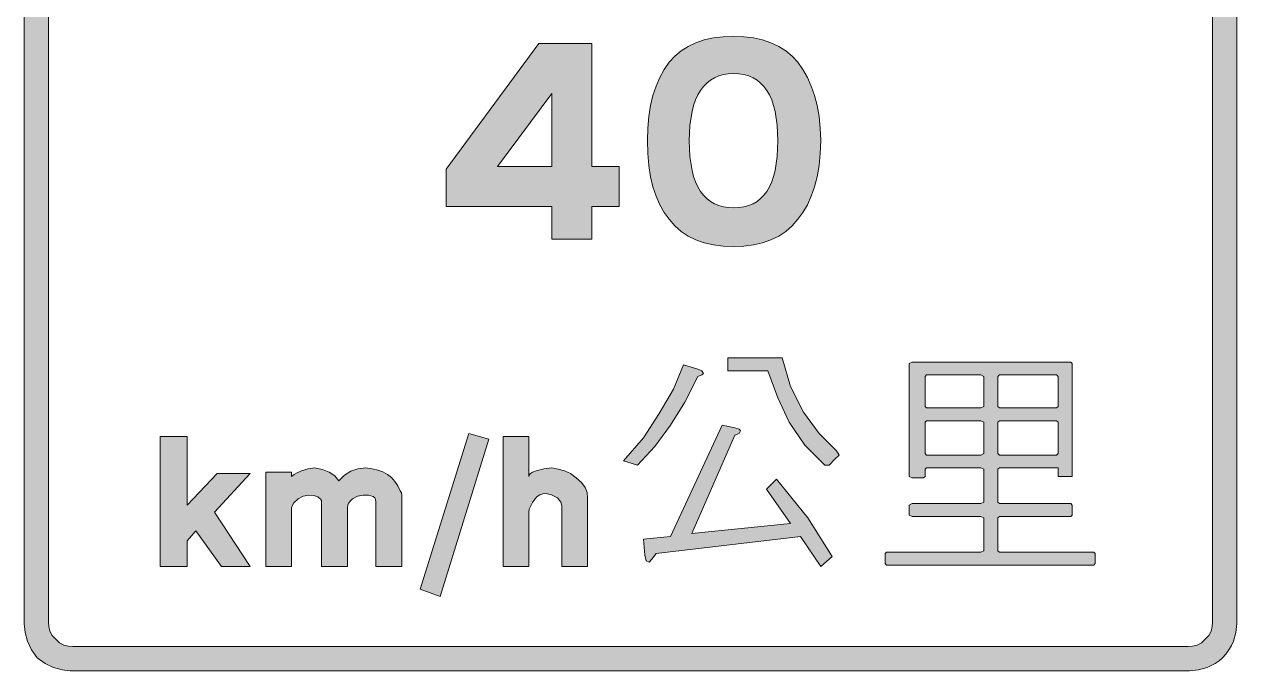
# Model space of a CAD drawing. Header units: metres. Extents: x 157 to 412, y 10 to 264.
# Drawn here: x 157.1 to 411.5, y 9.5 to 145.3 of the extents above; entities that cross this region are included whole.
import ezdxf

# ---------------------------------------------------------------- set-up
doc = ezdxf.new("R2010")
doc.units = ezdxf.units.M
doc.layers.add('FILL_BLACK_000000', color=7, linetype='Continuous', true_color=0x000000)

msp = doc.modelspace()

# ---------------------------------------------------------------- hatches: boundary and pattern name
at = {"layer": 'FILL_BLACK_000000', "true_color": 0x000000}
h = msp.add_hatch(color=7, dxfattribs=at)
h.dxf.hatch_style = 1
h.paths.add_polyline_path([(157.78, 257.79), (158.63, 259.57), (159.81, 261.24), (161.48, 262.42), (163.26, 263.26), (165.04, 263.77), (166.71, 263.94), (401.61, 263.94), (403.41, 263.75), (405.21, 263.34), (406.97, 262.4), (407.78, 261.86), (408.51, 261.24), (409.93, 259.59), (410.91, 257.94), (411.32, 256.03), (411.51, 254.34), (411.51, 19.44), (411.34, 17.6), (410.8, 15.73), (410.38, 14.81), (409.86, 13.91), (409.24, 13.05), (408.51, 12.24), (407.8, 11.61), (407.01, 11.06), (405.28, 10.21), (403.45, 9.71), (401.61, 9.54), (166.71, 9.54), (165.04, 9.71), (163.26, 10.21), (161.48, 11.06), (159.81, 12.24), (158.63, 13.91), (157.78, 15.73), (157.28, 17.6), (157.11, 19.44), (157.11, 254.34), (157.28, 256.01), (157.78, 257.79)])
h.paths.add_polyline_path([(166.37, 258.8), (165.21, 258.54), (164.35, 258.05), (163.99, 257.74), (163.71, 257.34), (163.31, 257.06), (163, 256.66), (162.51, 255.54), (162.21, 254.64), (162.21, 253.74), (162.21, 19.74), (162.28, 18.8), (162.51, 17.83), (162.97, 16.91), (163.71, 16.14), (164.48, 15.4), (165.4, 14.94), (166.37, 14.71), (167.31, 14.64), (401.31, 14.64), (402.25, 14.71), (403.22, 14.94), (404.14, 15.4), (404.91, 16.14), (405.65, 16.91), (406.11, 17.83), (406.34, 18.8), (406.41, 19.74), (406.41, 253.74), (406.34, 254.68), (406.11, 255.65), (405.65, 256.57), (404.91, 257.34), (404.14, 258.08), (403.22, 258.54), (402.25, 258.77), (401.31, 258.84), (167.31, 258.84), (166.37, 258.8)], flags=16)
h = msp.add_hatch(color=7, dxfattribs=at)
h.dxf.hatch_style = 1
h.paths.add_polyline_path([(323.88, 115.6), (323.48, 113.27), (322.93, 111.13), (322.25, 109.17), (321.43, 107.38), (320.48, 105.77), (319.41, 104.34), (318.21, 102.98), (316.88, 101.8), (315.4, 100.82), (313.78, 100.03), (312.03, 99.42), (310.13, 98.98), (308.09, 98.72), (305.91, 98.64), (303.73, 98.72), (301.69, 98.98), (299.79, 99.42), (298.03, 100.03), (296.42, 100.82), (294.94, 101.8), (293.61, 102.98), (292.41, 104.34), (291.36, 105.77), (290.44, 107.38), (289.67, 109.17), (289.03, 111.13), (288.54, 113.27), (288.19, 115.6), (287.98, 118.13), (287.91, 120.84), (287.98, 123.46), (288.19, 125.91), (288.54, 128.2), (289.03, 130.33), (289.67, 132.3), (290.44, 134.13), (291.36, 135.81), (292.41, 137.34), (293.61, 138.61), (294.94, 139.7), (296.42, 140.63), (298.03, 141.39), (299.79, 141.98), (301.69, 142.4), (303.73, 142.66), (305.91, 142.74), (308.09, 142.66), (310.13, 142.4), (312.03, 141.98), (313.78, 141.39), (315.4, 140.63), (316.88, 139.7), (318.21, 138.61), (319.41, 137.34), (320.48, 135.81), (321.43, 134.13), (322.25, 132.3), (322.93, 130.33), (323.48, 128.2), (323.88, 125.91), (324.13, 123.46), (324.21, 120.84), (324.13, 118.13), (323.88, 115.6)])
h.paths.add_polyline_path([(297.22, 114.59), (297.56, 113.32), (297.97, 112.16), (298.45, 111.12), (299.01, 110.19), (299.64, 109.37), (300.33, 108.67), (301.09, 108.08), (301.93, 107.59), (302.82, 107.22), (303.79, 106.95), (304.82, 106.79), (305.91, 106.74), (307.05, 106.79), (308.12, 106.95), (309.11, 107.22), (310.02, 107.59), (310.86, 108.08), (311.62, 108.67), (312.31, 109.37), (312.92, 110.19), (313.46, 111.12), (313.93, 112.16), (314.32, 113.32), (314.64, 114.59), (315.07, 117.48), (315.21, 120.84), (315.07, 124.12), (314.64, 126.97), (314.32, 128.23), (313.93, 129.39), (313.46, 130.44), (312.92, 131.38), (312.31, 132.21), (311.62, 132.93), (310.86, 133.54), (310.02, 134.04), (309.11, 134.44), (308.12, 134.72), (307.05, 134.88), (305.91, 134.94), (304.82, 134.88), (303.79, 134.72), (302.82, 134.44), (301.93, 134.04), (301.09, 133.54), (300.33, 132.93), (299.64, 132.21), (299.01, 131.38), (298.45, 130.44), (297.97, 129.39), (297.56, 128.23), (297.22, 126.97), (296.76, 124.12), (296.61, 120.84), (296.76, 117.48), (297.22, 114.59)], flags=16)
h = msp.add_hatch(color=7, dxfattribs=at)
h.dxf.hatch_style = 1
h.paths.add_polyline_path([(245.61, 114.84), (265.11, 141.24), (276.21, 141.24), (276.21, 115.44), (281.91, 115.44), (281.91, 107.04), (276.21, 107.04), (276.21, 100.14), (267.81, 100.14), (267.81, 107.04), (245.61, 107.04), (245.61, 114.84)])
h.paths.add_polyline_path([(256.41, 115.44), (267.81, 115.44), (267.81, 130.74), (256.41, 115.44)], flags=16)
h = msp.add_hatch(color=7, dxfattribs=at)
h.dxf.hatch_style = 1
h.paths.add_polyline_path([(304.71, 72.54), (304.71, 75.24), (316.11, 75.24), (317.91, 69.24), (320.61, 63.84), (323.91, 59.34), (327.51, 55.74), (328.11, 54.84), (327.21, 53.94), (326.01, 52.74), (325.11, 52.74), (320.91, 56.94), (317.61, 61.74), (315.21, 66.84), (313.11, 72.54), (304.71, 72.54)])
h = msp.add_hatch(color=7, dxfattribs=at)
h.dxf.hatch_style = 1
h.paths.add_polyline_path([(377.01, 42.24), (376.71, 41.94), (361.71, 41.94), (361.41, 41.64), (361.41, 34.74), (361.71, 34.44), (381.51, 34.44), (381.81, 34.14), (381.81, 32.04), (381.51, 31.74), (338.01, 31.74), (337.71, 32.04), (337.71, 34.14), (338.01, 34.44), (357.81, 34.44), (358.41, 34.74), (358.41, 41.64), (357.81, 41.94), (343.41, 41.94), (342.81, 42.24), (342.81, 44.34), (343.41, 44.64), (357.81, 44.64), (358.41, 44.94), (358.41, 51.84), (357.81, 52.14), (346.41, 52.14), (346.11, 51.84), (346.11, 50.34), (345.81, 50.04), (343.41, 50.04), (342.81, 50.34), (342.81, 74.04), (343.41, 74.34), (376.71, 74.34), (377.01, 74.04), (377.01, 50.34), (374.01, 50.34), (374.01, 52.14), (361.71, 52.14), (361.41, 51.84), (361.41, 44.94), (361.71, 44.64), (376.71, 44.64), (377.01, 44.34), (377.01, 42.24)])
h.paths.add_polyline_path([(361.41, 61.74), (361.41, 55.14), (361.71, 54.84), (373.71, 54.84), (374.01, 55.14), (374.01, 61.74), (373.71, 62.04), (361.71, 62.04), (361.41, 61.74)], flags=16)
h.paths.add_polyline_path([(361.71, 71.64), (361.41, 71.34), (361.41, 65.04), (361.71, 64.74), (373.71, 64.74), (374.01, 65.04), (374.01, 71.34), (373.71, 71.64), (361.71, 71.64)], flags=16)
h.paths.add_polyline_path([(358.41, 71.34), (357.81, 71.64), (346.41, 71.64), (346.11, 71.34), (346.11, 65.04), (346.41, 64.74), (357.81, 64.74), (358.41, 65.04), (358.41, 71.34)], flags=16)
h.paths.add_polyline_path([(358.41, 55.14), (358.41, 61.74), (357.81, 62.04), (346.41, 62.04), (346.11, 61.74), (346.11, 55.14), (346.41, 54.84), (357.81, 54.84), (358.41, 55.14)], flags=16)
h = msp.add_hatch(color=7, dxfattribs=at)
h.dxf.hatch_style = 1
h.paths.add_polyline_path([(295.41, 73.74), (298.41, 72.84), (299.31, 72.54), (299.61, 71.94), (299.31, 71.64), (298.41, 71.34), (295.71, 65.94), (292.71, 61.14), (289.41, 56.64), (285.81, 52.74), (282.81, 53.64), (287.01, 58.44), (290.31, 63.54), (293.31, 68.64), (295.41, 73.74)])
h = msp.add_hatch(color=7, dxfattribs=at)
h.dxf.hatch_style = 1
h.paths.add_polyline_path([(289.71, 34.14), (288.81, 32.94), (288.21, 32.34), (287.61, 32.64), (287.31, 33.84), (287.01, 37.14), (292.71, 37.74), (303.51, 61.14), (306.21, 60.54), (307.11, 60.24), (307.41, 59.94), (307.11, 59.34), (306.21, 59.04), (297.21, 38.34), (317.91, 40.44), (312.81, 47.64), (314.91, 49.74), (321.51, 41.64), (326.61, 33.54), (324.21, 31.44), (320.01, 37.74), (289.71, 34.14)])
h = msp.add_hatch(color=7, dxfattribs=at)
h.dxf.hatch_style = 1
h.paths.add_polyline_path([(198.51, 31.44), (193.11, 38.94), (191.31, 36.84), (191.31, 31.44), (185.61, 31.44), (185.61, 58.74), (191.31, 58.74), (191.31, 44.34), (197.61, 50.94), (204.51, 50.94), (197.01, 42.84), (204.51, 31.44), (198.51, 31.44)])
h = msp.add_hatch(color=7, dxfattribs=at)
h.dxf.hatch_style = 1
h.paths.add_polyline_path([(244.41, 25.14), (240.21, 26.64), (250.41, 59.34), (254.61, 58.14), (244.41, 25.14)])
h = msp.add_hatch(color=7, dxfattribs=at)
h.dxf.hatch_style = 1
h.paths.add_polyline_path([(269.91, 31.44), (269.91, 44.04), (269.85, 44.49), (269.68, 44.94), (269.01, 45.84), (267.7, 46.51), (266.61, 46.74), (265.94, 46.68), (265.3, 46.48), (264.71, 46.11), (264.21, 45.54), (263.76, 44.9), (263.31, 44.04), (263.05, 43.44), (263.01, 42.84), (263.01, 31.44), (257.61, 31.44), (257.61, 58.74), (263.01, 58.74), (263.01, 50.34), (263.08, 50.61), (263.31, 50.94), (263.77, 51.27), (264.51, 51.54), (266.16, 51.95), (267.81, 52.14), (269.16, 51.9), (270.47, 51.54), (271.73, 50.96), (272.91, 50.04), (274.04, 49.09), (274.78, 48.05), (275.19, 46.96), (275.31, 45.84), (275.31, 31.44), (269.91, 31.44)])
h = msp.add_hatch(color=7, dxfattribs=at)
h.dxf.hatch_style = 1
h.paths.add_polyline_path([(230.91, 44.94), (230.83, 45.54), (230.66, 45.87), (230.31, 46.14), (229.37, 46.4), (228.21, 46.44), (227.06, 46.23), (226, 45.65), (225.56, 45.25), (225.21, 44.79), (224.99, 44.29), (224.91, 43.74), (224.91, 31.44), (219.51, 31.44), (219.51, 44.94), (219.46, 45.26), (219.3, 45.55), (218.72, 46.03), (217.86, 46.33), (216.81, 46.44), (215.66, 46.23), (214.56, 45.65), (213.69, 44.79), (213.39, 44.29), (213.21, 43.74), (213.21, 31.44), (207.81, 31.44), (207.81, 51.24), (213.21, 51.24), (213.21, 50.34), (213.71, 50.74), (214.26, 51.05), (215.31, 51.54), (216.66, 51.95), (218.01, 52.14), (219.69, 51.8), (221.12, 51.24), (222.27, 50.45), (223.11, 49.44), (224.3, 50.62), (225.62, 51.46), (227.12, 51.97), (228.81, 52.14), (230.1, 51.97), (231.28, 51.69), (232.35, 51.28), (233.31, 50.75), (234.15, 50.1), (234.88, 49.31), (235.5, 48.4), (236.01, 47.34), (236.27, 46.89), (236.31, 46.44), (236.31, 45.84), (236.31, 45.54), (236.31, 31.44), (230.91, 31.44), (230.91, 44.94)])

# ---------------------------------------------------------------- linework, layer by layer
at = {"layer": 'FILL_BLACK_000000', "lineweight": 0, "true_color": 0x000000}
for points in [[(411.51, 254.34), (411.51, 19.44), (411.34, 17.6), (410.8, 15.73), (410.38, 14.81), (409.86, 13.91), (409.24, 13.05), (408.51, 12.24), (407.8, 11.61), (407.01, 11.06), (405.28, 10.21), (403.45, 9.71), (401.61, 9.54), (166.71, 9.54), (165.04, 9.71), (163.26, 10.21), (161.48, 11.06), (159.81, 12.24), (158.63, 13.91), (157.78, 15.73), (157.28, 17.6), (157.11, 19.44), (157.11, 254.34)], [(162.21, 253.74), (162.21, 19.74), (162.28, 18.8), (162.51, 17.83), (162.97, 16.91), (163.71, 16.14), (164.48, 15.4), (165.4, 14.94), (166.37, 14.71), (167.31, 14.64), (401.31, 14.64), (402.25, 14.71), (403.22, 14.94), (404.14, 15.4), (404.91, 16.14), (405.65, 16.91), (406.11, 17.83), (406.34, 18.8), (406.41, 19.74), (406.41, 253.74)]]:
    msp.add_lwpolyline(points, dxfattribs=at)
for points in [[(323.88, 115.6), (323.48, 113.27), (322.93, 111.13), (322.25, 109.17), (321.43, 107.38), (320.48, 105.77), (319.41, 104.34), (318.21, 102.98), (316.88, 101.8), (315.4, 100.82), (313.78, 100.03), (312.03, 99.42), (310.13, 98.98), (308.09, 98.72), (305.91, 98.64), (303.73, 98.72), (301.69, 98.98), (299.79, 99.42), (298.03, 100.03), (296.42, 100.82), (294.94, 101.8), (293.61, 102.98), (292.41, 104.34), (291.36, 105.77), (290.44, 107.38), (289.67, 109.17), (289.03, 111.13), (288.54, 113.27), (288.19, 115.6), (287.98, 118.13), (287.91, 120.84), (287.98, 123.46), (288.19, 125.91), (288.54, 128.2), (289.03, 130.33), (289.67, 132.3), (290.44, 134.13), (291.36, 135.81), (292.41, 137.34), (293.61, 138.61), (294.94, 139.7), (296.42, 140.63), (298.03, 141.39), (299.79, 141.98), (301.69, 142.4), (303.73, 142.66), (305.91, 142.74), (308.09, 142.66), (310.13, 142.4), (312.03, 141.98), (313.78, 141.39), (315.4, 140.63), (316.88, 139.7), (318.21, 138.61), (319.41, 137.34), (320.48, 135.81), (321.43, 134.13), (322.25, 132.3), (322.93, 130.33), (323.48, 128.2), (323.88, 125.91), (324.13, 123.46), (324.21, 120.84), (324.13, 118.13)], [(245.61, 114.84), (265.11, 141.24), (276.21, 141.24), (276.21, 115.44), (281.91, 115.44), (281.91, 107.04), (276.21, 107.04), (276.21, 100.14), (267.81, 100.14), (267.81, 107.04), (245.61, 107.04)], [(297.22, 114.59), (297.56, 113.32), (297.97, 112.16), (298.45, 111.12), (299.01, 110.19), (299.64, 109.37), (300.33, 108.67), (301.09, 108.08), (301.93, 107.59), (302.82, 107.22), (303.79, 106.95), (304.82, 106.79), (305.91, 106.74), (307.05, 106.79), (308.12, 106.95), (309.11, 107.22), (310.02, 107.59), (310.86, 108.08), (311.62, 108.67), (312.31, 109.37), (312.92, 110.19), (313.46, 111.12), (313.93, 112.16), (314.32, 113.32), (314.64, 114.59), (315.07, 117.48), (315.21, 120.84), (315.07, 124.12), (314.64, 126.97), (314.32, 128.23), (313.93, 129.39), (313.46, 130.44), (312.92, 131.38), (312.31, 132.21), (311.62, 132.93), (310.86, 133.54), (310.02, 134.04), (309.11, 134.44), (308.12, 134.72), (307.05, 134.88), (305.91, 134.94), (304.82, 134.88), (303.79, 134.72), (302.82, 134.44), (301.93, 134.04), (301.09, 133.54), (300.33, 132.93), (299.64, 132.21), (299.01, 131.38), (298.45, 130.44), (297.97, 129.39), (297.56, 128.23), (297.22, 126.97), (296.76, 124.12), (296.61, 120.84), (296.76, 117.48)], [(256.41, 115.44), (267.81, 115.44), (267.81, 130.74)], [(304.71, 72.54), (304.71, 75.24), (316.11, 75.24), (317.91, 69.24), (320.61, 63.84), (323.91, 59.34), (327.51, 55.74), (328.11, 54.84), (327.21, 53.94), (326.01, 52.74), (325.11, 52.74), (320.91, 56.94), (317.61, 61.74), (315.21, 66.84), (313.11, 72.54)], [(377.01, 42.24), (376.71, 41.94), (361.71, 41.94), (361.41, 41.64), (361.41, 34.74), (361.71, 34.44), (381.51, 34.44), (381.81, 34.14), (381.81, 32.04), (381.51, 31.74), (338.01, 31.74), (337.71, 32.04), (337.71, 34.14), (338.01, 34.44), (357.81, 34.44), (358.41, 34.74), (358.41, 41.64), (357.81, 41.94), (343.41, 41.94), (342.81, 42.24), (342.81, 44.34), (343.41, 44.64), (357.81, 44.64), (358.41, 44.94), (358.41, 51.84), (357.81, 52.14), (346.41, 52.14), (346.11, 51.84), (346.11, 50.34), (345.81, 50.04), (343.41, 50.04), (342.81, 50.34), (342.81, 74.04), (343.41, 74.34), (376.71, 74.34), (377.01, 74.04), (377.01, 50.34), (374.01, 50.34), (374.01, 52.14), (361.71, 52.14), (361.41, 51.84), (361.41, 44.94), (361.71, 44.64), (376.71, 44.64), (377.01, 44.34)], [(295.41, 73.74), (298.41, 72.84), (299.31, 72.54), (299.61, 71.94), (299.31, 71.64), (298.41, 71.34), (295.71, 65.94), (292.71, 61.14), (289.41, 56.64), (285.81, 52.74), (282.81, 53.64), (287.01, 58.44), (290.31, 63.54), (293.31, 68.64)], [(358.41, 71.34), (357.81, 71.64), (346.41, 71.64), (346.11, 71.34), (346.11, 65.04), (346.41, 64.74), (357.81, 64.74), (358.41, 65.04)], [(361.71, 71.64), (361.41, 71.34), (361.41, 65.04), (361.71, 64.74), (373.71, 64.74), (374.01, 65.04), (374.01, 71.34), (373.71, 71.64)], [(289.71, 34.14), (288.81, 32.94), (288.21, 32.34), (287.61, 32.64), (287.31, 33.84), (287.01, 37.14), (292.71, 37.74), (303.51, 61.14), (306.21, 60.54), (307.11, 60.24), (307.41, 59.94), (307.11, 59.34), (306.21, 59.04), (297.21, 38.34), (317.91, 40.44), (312.81, 47.64), (314.91, 49.74), (321.51, 41.64), (326.61, 33.54), (324.21, 31.44), (320.01, 37.74)], [(358.41, 55.14), (358.41, 61.74), (357.81, 62.04), (346.41, 62.04), (346.11, 61.74), (346.11, 55.14), (346.41, 54.84), (357.81, 54.84)], [(361.41, 61.74), (361.41, 55.14), (361.71, 54.84), (373.71, 54.84), (374.01, 55.14), (374.01, 61.74), (373.71, 62.04), (361.71, 62.04)], [(198.51, 31.44), (193.11, 38.94), (191.31, 36.84), (191.31, 31.44), (185.61, 31.44), (185.61, 58.74), (191.31, 58.74), (191.31, 44.34), (197.61, 50.94), (204.51, 50.94), (197.01, 42.84), (204.51, 31.44)], [(244.41, 25.14), (240.21, 26.64), (250.41, 59.34), (254.61, 58.14)], [(269.91, 31.44), (269.91, 44.04), (269.85, 44.49), (269.68, 44.94), (269.01, 45.84), (267.7, 46.51), (266.61, 46.74), (265.94, 46.68), (265.3, 46.48), (264.71, 46.11), (264.21, 45.54), (263.76, 44.9), (263.31, 44.04), (263.05, 43.44), (263.01, 42.84), (263.01, 31.44), (257.61, 31.44), (257.61, 58.74), (263.01, 58.74), (263.01, 50.34), (263.08, 50.61), (263.31, 50.94), (263.77, 51.27), (264.51, 51.54), (266.16, 51.95), (267.81, 52.14), (269.16, 51.9), (270.47, 51.54), (271.73, 50.96), (272.91, 50.04), (274.04, 49.09), (274.78, 48.05), (275.19, 46.96), (275.31, 45.84), (275.31, 31.44)], [(230.91, 44.94), (230.83, 45.54), (230.66, 45.87), (230.31, 46.14), (229.37, 46.4), (228.21, 46.44), (227.06, 46.23), (226, 45.65), (225.56, 45.25), (225.21, 44.79), (224.99, 44.29), (224.91, 43.74), (224.91, 31.44), (219.51, 31.44), (219.51, 44.94), (219.46, 45.26), (219.3, 45.55), (218.72, 46.03), (217.86, 46.33), (216.81, 46.44), (215.66, 46.23), (214.56, 45.65), (213.69, 44.79), (213.39, 44.29), (213.21, 43.74), (213.21, 31.44), (207.81, 31.44), (207.81, 51.24), (213.21, 51.24), (213.21, 50.34), (213.71, 50.74), (214.26, 51.05), (215.31, 51.54), (216.66, 51.95), (218.01, 52.14), (219.69, 51.8), (221.12, 51.24), (222.27, 50.45), (223.11, 49.44), (224.3, 50.62), (225.62, 51.46), (227.12, 51.97), (228.81, 52.14), (230.1, 51.97), (231.28, 51.69), (232.35, 51.28), (233.31, 50.75), (234.15, 50.1), (234.88, 49.31), (235.5, 48.4), (236.01, 47.34), (236.27, 46.89), (236.31, 46.44), (236.31, 45.84), (236.31, 45.54), (236.31, 31.44), (230.91, 31.44)]]:
    msp.add_lwpolyline(points, close=True, dxfattribs=at)

doc.saveas('drawing.dxf')
